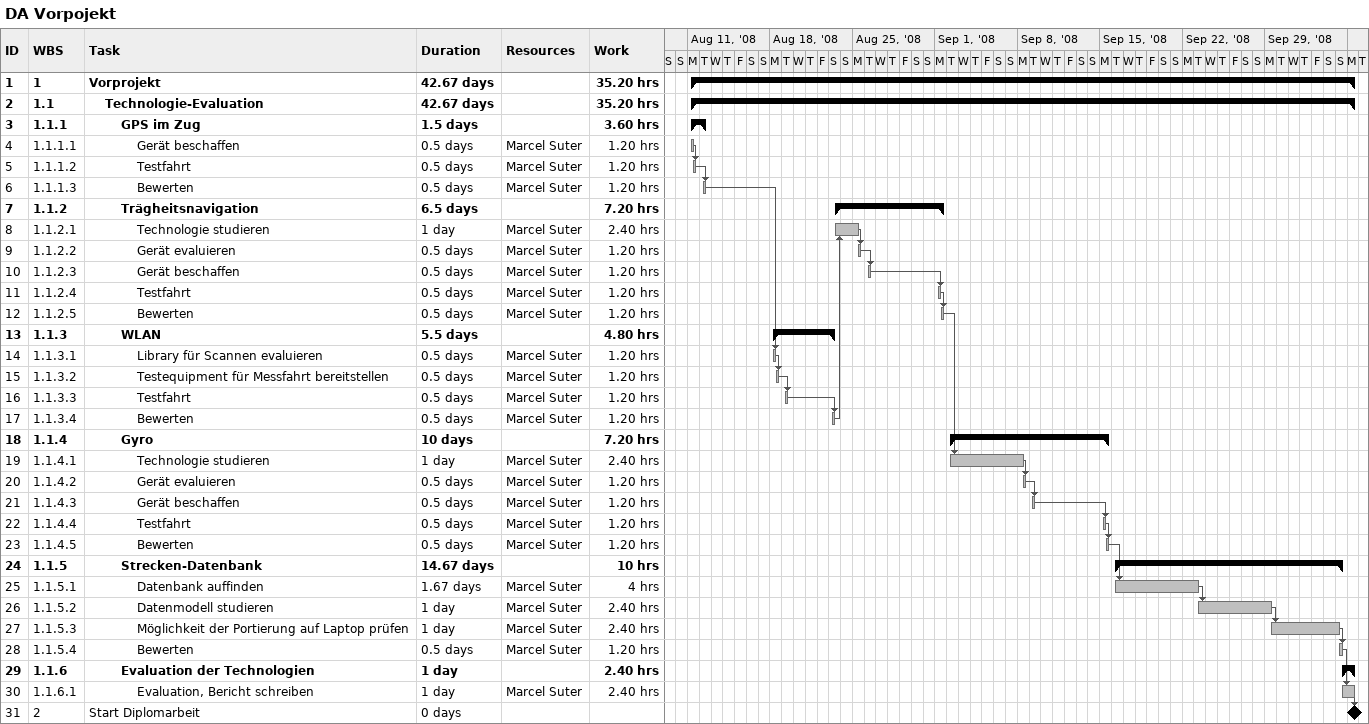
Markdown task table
DA Vorpojekt

| ID | WBS | Task | Duration | Start | Finish | Predecessors | Resources | Work (h) |
|---|---|---|---|---|---|---|---|---|
| 1 | 1 | **Vorprojekt** | 42.67d | 2008-08-11 | 2008-10-06 |  |  | 35.20 |
| 2 | 1.1 | **Technologie-Evaluation** | 42.67d | 2008-08-11 | 2008-10-06 |  |  | 35.20 |
| 3 | 1.1.1 | **GPS im Zug** | 1.5d | 2008-08-11 | 2008-08-12 |  |  | 3.60 |
| 4 | 1.1.1.1 | Gerät beschaffen | 0.5d | 2008-08-11 | 2008-08-11 |  | Marcel Suter | 1.20 |
| 5 | 1.1.1.2 | Testfahrt | 0.5d | 2008-08-11 | 2008-08-11 | 4 | Marcel Suter | 1.20 |
| 6 | 1.1.1.3 | Bewerten | 0.5d | 2008-08-12 | 2008-08-12 | 5 | Marcel Suter | 1.20 |
| 7 | 1.1.2 | **Trägheitsnavigation** | 6.5d | 2008-08-23 | 2008-09-01 |  |  | 7.20 |
| 8 | 1.1.2.1 | Technologie studieren | 1d | 2008-08-23 | 2008-08-25 | 17 | Marcel Suter | 2.40 |
| 9 | 1.1.2.2 | Gerät evaluieren | 0.5d | 2008-08-25 | 2008-08-25 | 8 | Marcel Suter | 1.20 |
| 10 | 1.1.2.3 | Gerät beschaffen | 0.5d | 2008-08-26 | 2008-08-26 | 9 | Marcel Suter | 1.20 |
| 11 | 1.1.2.4 | Testfahrt | 0.5d | 2008-09-01 | 2008-09-01 | 10 | Marcel Suter | 1.20 |
| 12 | 1.1.2.5 | Bewerten | 0.5d | 2008-09-01 | 2008-09-01 | 11 | Marcel Suter | 1.20 |
| 13 | 1.1.3 | **WLAN** | 5.5d | 2008-08-18 | 2008-08-23 |  |  | 4.80 |
| 14 | 1.1.3.1 | Library für Scannen evaluieren | 0.5d | 2008-08-18 | 2008-08-18 | 6 | Marcel Suter | 1.20 |
| 15 | 1.1.3.2 | Testequipment für Messfahrt bereitstellen | 0.5d | 2008-08-18 | 2008-08-18 | 14 | Marcel Suter | 1.20 |
| 16 | 1.1.3.3 | Testfahrt | 0.5d | 2008-08-19 | 2008-08-19 | 15 | Marcel Suter | 1.20 |
| 17 | 1.1.3.4 | Bewerten | 0.5d | 2008-08-23 | 2008-08-23 | 16 | Marcel Suter | 1.20 |
| 18 | 1.1.4 | **Gyro** | 10d | 2008-09-02 | 2008-09-15 |  |  | 7.20 |
| 19 | 1.1.4.1 | Technologie studieren | 1d | 2008-09-02 | 2008-09-08 | 12 | Marcel Suter | 2.40 |
| 20 | 1.1.4.2 | Gerät evaluieren | 0.5d | 2008-09-08 | 2008-09-08 | 19 | Marcel Suter | 1.20 |
| 21 | 1.1.4.3 | Gerät beschaffen | 0.5d | 2008-09-09 | 2008-09-09 | 20 | Marcel Suter | 1.20 |
| 22 | 1.1.4.4 | Testfahrt | 0.5d | 2008-09-15 | 2008-09-15 | 21 | Marcel Suter | 1.20 |
| 23 | 1.1.4.5 | Bewerten | 0.5d | 2008-09-15 | 2008-09-15 | 22 | Marcel Suter | 1.20 |
| 24 | 1.1.5 | **Strecken-Datenbank** | 14.67d | 2008-09-16 | 2008-10-05 |  |  | 10 |
| 25 | 1.1.5.1 | Datenbank auffinden | 1.67d | 2008-09-16 | 2008-09-23 | 23 | Marcel Suter | 4 |
| 26 | 1.1.5.2 | Datenmodell studieren | 1d | 2008-09-23 | 2008-09-29 | 25 | Marcel Suter | 2.40 |
| 27 | 1.1.5.3 | Möglichkeit der Portierung auf Laptop prüfen | 1d | 2008-09-29 | 2008-10-05 | 26 | Marcel Suter | 2.40 |
| 28 | 1.1.5.4 | Bewerten | 0.5d | 2008-10-05 | 2008-10-05 | 27 | Marcel Suter | 1.20 |
| 29 | 1.1.6 | **Evaluation der Technologien** | 1d | 2008-10-05 | 2008-10-06 |  |  | 2.40 |
| 30 | 1.1.6.1 | Evaluation, Bericht schreiben | 1d | 2008-10-05 | 2008-10-06 | 28 | Marcel Suter | 2.40 |
| 31 | 2 | Start Diplomarbeit | 0d | 2008-10-06 | 2008-10-06 | 30 |  |  |
